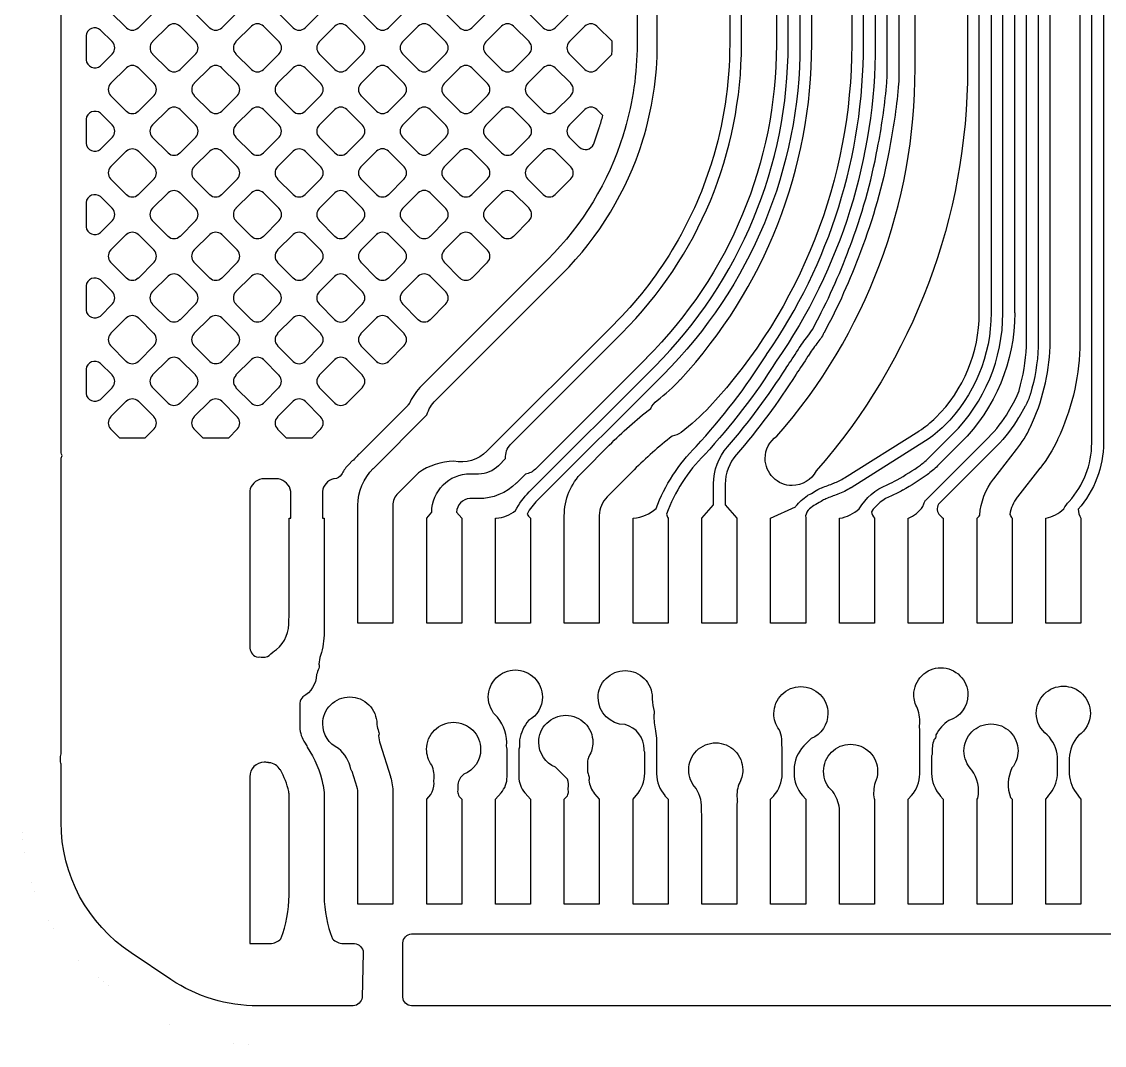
# Model space of a CAD drawing. Extents: x 3807 to 4077, y -466 to -276.
# Drawn here: x 3946.03 to 3951.54, y -411.33 to -406.12 of the extents above; entities that cross this region are included whole.
import ezdxf

# ---------------------------------------------------------------- set-up
doc = ezdxf.new("R2010")
doc.units = 0
doc.layers.add('gbr-dxf', color=7, linetype='Continuous')
doc.layers.add('gbr-outline-dxf', color=2, linetype='Continuous')

msp = doc.modelspace()

# ---------------------------------------------------------------- linework, layer by layer
at = {"layer": 'gbr-dxf', "linetype": 'Continuous'}
for points in [[(3950.8423, -396.0307), (3950.8423, -406.3576), (3950.8423, -406.3576, -0.181793), (3950.0723, -408.4054, -0.280074), (3949.9502, -408.4796, -0.414225), (3949.8127, -408.3421, -0.247669), (3949.8726, -408.2286, 0.18166), (3950.5756, -406.3576), (3950.5756, -396.0352, -0.008948)], [(3950.9621, -396.0322), (3950.9621, -407.5994, -0.015872), (3950.9622, -407.6012, -0.199334), (3950.7235, -408.1761), (3950.7234, -408.1761, -0.055145), (3950.6287, -408.2519, -0.010956), (3950.6278, -408.2524), (3950.2494, -408.4906), (3950.2488, -408.4909, -0.050917), (3950.1819, -408.5241, -0.01085), (3950.181, -408.5245, 0.004774), (3950.122, -408.547), (3950.1217, -408.5471, 0.052101), (3950.0979, -408.5603, -0.012539), (3950.0968, -408.561, -0.039958), (3950.0601, -408.5812, 0.034736), (3950.0316, -408.6054, -0.109782), (3950.0305, -408.6072, 0.230976), (3950.019, -408.6445, -0.143255), (3950.0187, -408.6473), (3950.0187, -409.1793), (3949.8406, -409.1793), (3949.8406, -408.647), (3949.8404, -408.6464), (3949.9664, -408.5876), (3949.9687, -408.585), (3949.969, -408.5845, -0.059651), (3950.0267, -408.5314, -0.061711), (3950.033, -408.5277, 0.043907), (3950.0642, -408.5107), (3950.0643, -408.5106, -0.052713), (3950.0995, -408.4914, -0.014022), (3950.1009, -408.4909, -0.004772), (3950.161, -408.4679, -0.0099), (3950.1618, -408.4677, 0.049638), (3950.2164, -408.4406), (3950.2169, -408.4402), (3950.5952, -408.2022, -0.010477), (3950.5959, -408.2016, 0.055618), (3950.6812, -408.1336), (3950.6812, -408.1336, 0.198707), (3950.9022, -407.6029, -0.015651), (3950.9022, -407.6012), (3950.9022, -396.031)], [(3951.082, -396.0329), (3951.082, -407.5993, -0.01892), (3951.0821, -407.6014, -0.199175), (3950.8083, -408.2612), (3950.8083, -408.2612), (3950.69, -408.3793, -0.041955), (3950.6369, -408.4244, -0.009866), (3950.6362, -408.4249, -0.024085), (3950.513, -408.5035, -0.011282), (3950.512, -408.504, -0.031648), (3950.4552, -408.5312), (3950.4547, -408.5314, 0.141286), (3950.3528, -408.6131, 0.092915), (3950.3684, -408.6464), (3950.3687, -408.6464), (3950.3687, -409.1793), (3950.1906, -409.1793), (3950.1906, -408.6468), (3950.1905, -408.6466), (3950.1906, -408.6466), (3950.1906, -408.6464), (3950.1917, -408.6464, 0.143527), (3950.2914, -408.5976, -0.161912), (3950.4326, -408.4756, -0.011857), (3950.4337, -408.4752, 0.03154), (3950.4835, -408.4513), (3950.4838, -408.4511, 0.024073), (3950.6022, -408.3756), (3950.6024, -408.3754, 0.041611), (3950.6475, -408.337), (3950.6476, -408.3369), (3950.766, -408.2188), (3950.766, -408.2187, 0.19853), (3951.0221, -407.6036, -0.018524), (3951.0221, -407.6015), (3951.0221, -396.0313, -0.015927)], [(3951.2019, -396.0325), (3951.2019, -407.7711, -0.021672), (3951.2019, -407.7736, -0.061611), (3951.1619, -408.0138, -0.015265), (3951.1613, -408.0154, -0.055704), (3951.1365, -408.0742, -0.014582), (3951.1357, -408.0756), (3951.1027, -408.133, -0.01249), (3951.1021, -408.1341, -0.064006), (3950.9907, -408.278), (3950.9907, -408.278), (3950.6993, -408.5689, 0.346821), (3950.6965, -408.6247, 0.056281), (3950.7183, -408.6464), (3950.7187, -408.6464), (3950.7187, -409.1793), (3950.5406, -409.1793), (3950.5406, -408.6464), (3950.5413, -408.6464, 0.140537), (3950.6153, -408.5869, -0.012626), (3950.6214, -408.5672, -0.122696), (3950.6287, -408.5547, -0.009953), (3950.6293, -408.5541), (3950.9483, -408.2356), (3950.9483, -408.2356, 0.064349), (3951.0508, -408.1029, -0.010028), (3951.0513, -408.1022), (3951.0831, -408.0469, -0.011562), (3951.0836, -408.0459, 0.058511), (3951.1043, -407.997, -0.017176), (3951.1049, -407.9952, 0.06084), (3951.142, -407.7723), (3951.142, -396.0325, -0.079726)], [(3951.4143, -396.0327), (3951.4143, -407.7756, -0.019098), (3951.4141, -407.7813, -0.100115), (3951.3007, -408.2452, -0.006746), (3951.3, -408.2466, -0.055547), (3951.2112, -408.3908), (3951.2104, -408.3917), (3951.0963, -408.5379, -0.006639), (3951.0954, -408.5391, 0.130634), (3951.0578, -408.6269, 0.027129), (3951.0685, -408.6464), (3951.0687, -408.6464), (3951.0687, -409.1792), (3950.8907, -409.1792), (3950.8907, -408.6464), (3950.891, -408.6464, 0.02382), (3950.9043, -408.6307, -0.148803), (3950.9743, -408.4465, -0.006553), (3950.9752, -408.4454), (3951.091, -408.297), (3951.0917, -408.2962, 0.054674), (3951.1617, -408.1826), (3951.1622, -408.1816, 0.10098), (3951.2619, -407.7729), (3951.2619, -396.0362, -0.011836)], [(3951.5341, -396.0347), (3951.5341, -408.2589, -0.018996), (3951.5342, -408.261, -0.18433), (3951.4046, -408.6003, 0.107906), (3951.4184, -408.6464), (3951.4187, -408.6464), (3951.4187, -409.1793), (3951.2407, -409.1793), (3951.2407, -408.6472), (3951.2405, -408.6467), (3951.2407, -408.6466), (3951.2407, -408.6464), (3951.2417, -408.6464, 0.124127), (3951.332, -408.5982, -0.049444), (3951.3591, -408.5611), (3951.3596, -408.5607, 0.183356), (3951.4742, -408.2631, -0.018234), (3951.4742, -408.2611), (3951.4742, -396.033, -0.015946)], [(3949.6322, -396.1041), (3949.6322, -406.2298), (3949.6322, -406.2328, -0.076013), (3949.54, -406.837, -0.004469), (3949.5392, -406.8394, -0.120897), (3949.0403, -407.6623), (3949.0397, -407.6629), (3948.3972, -408.3054, -0.25403), (3948.2286, -408.3554, 0.141101), (3948.0488, -408.4142), (3947.945, -408.518), (3947.9447, -408.5183, 0.197772), (3947.9187, -408.5812), (3947.9187, -408.6464), (3947.9188, -408.6464), (3947.9188, -409.1793), (3947.7408, -409.1793), (3947.7408, -408.6464), (3947.7409, -408.6464), (3947.7409, -408.5812), (3947.7409, -408.581, -0.198199), (3947.8189, -408.3927), (3947.8193, -408.3923), (3948.0911, -408.1204, -0.121378), (3948.1367, -408.045), (3948.7793, -407.4024), (3948.7799, -407.4018, 0.121217), (3949.1885, -406.727, -0.004246), (3949.1892, -406.7248, 0.075223), (3949.2639, -406.2358), (3949.2639, -406.2329), (3949.2639, -396.1011)], [(3949.87, -396.1029), (3949.87, -406.2344, -0.009373), (3949.8699, -406.2374, -0.198521), (3949.209, -407.8303), (3949.2086, -407.8307), (3948.6435, -408.3958, -0.164394), (3948.5925, -408.4211), (3948.5468, -408.4668), (3948.5464, -408.4671, -0.198676), (3948.3548, -408.5464), (3948.3129, -408.5464, -0.009785), (3948.3107, -408.5463, 0.402254), (3948.2431, -408.6155), (3948.2688, -408.6464), (3948.2686, -408.6468), (3948.2686, -409.1792), (3948.0906, -409.1792), (3948.0906, -408.6467), (3948.0905, -408.6464), (3948.1161, -408.6155, -0.413341), (3948.313, -408.4193, -0.012971), (3948.316, -408.4194), (3948.3548, -408.4194), (3948.3548, -408.4194, 0.198491), (3948.4567, -408.3773), (3948.457, -408.377), (3948.4922, -408.3418, -0.224894), (3948.5178, -408.2701), (3949.0829, -407.705), (3949.0833, -407.7046, 0.198862), (3949.6921, -406.2344, -0.009235), (3949.6922, -406.2315), (3949.6922, -396.1008)], [(3949.9898, -396.1006), (3949.9898, -406.2344, -0.198913), (3949.2935, -407.9155), (3948.6544, -408.5545, 0.068255), (3948.6012, -408.6246, 0.073207), (3948.6181, -408.6464), (3948.6186, -408.6464), (3948.6186, -409.1793), (3948.4406, -409.1793), (3948.4406, -408.6472), (3948.4404, -408.6467), (3948.4406, -408.6467), (3948.4406, -408.6464), (3948.4444, -408.6464, 0.147898), (3948.5425, -408.6072, -0.077176), (3948.612, -408.5122), (3949.2511, -407.8731), (3949.2511, -407.8731), (3949.2511, -407.8731, 0.19891), (3949.9299, -406.2344), (3949.9299, -396.1018)], [(3950.253, -396.1003), (3950.253, -406.2344), (3950.253, -406.2367, -0.188756), (3949.5306, -408.0777), (3949.5304, -408.078, -0.044808), (3949.3846, -408.2093, -0.124209), (3949.3387, -408.2284, 0.029955), (3949.1454, -408.3999), (3949.1454, -408.3999), (3949.1454, -408.3999), (3949.1454, -408.3999), (3949.0087, -408.5365), (3949.0084, -408.5369, 0.194974), (3948.9685, -408.6321), (3948.9685, -408.6337), (3948.9685, -408.6464), (3948.9686, -408.6464), (3948.9686, -409.1793), (3948.7906, -409.1793), (3948.7906, -408.6464), (3948.7907, -408.6464), (3948.7907, -408.6358), (3948.7907, -408.6337, -0.198374), (3948.8826, -408.4113), (3948.883, -408.4108), (3949.0196, -408.2742, -0.030173), (3949.2305, -408.0874, -0.129866), (3949.2627, -408.0467, 0.044614), (3949.381, -407.9402), (3949.3814, -407.9398, 0.188998), (3950.0498, -406.2344), (3950.0498, -406.2322), (3950.0498, -396.1026)], [(3950.3728, -396.1018), (3950.3728, -406.2332), (3950.3729, -406.2344, -0.152599), (3949.8692, -407.8472, -0.045688), (3949.5052, -408.3214, -0.015441), (3949.5041, -408.3226), (3949.5041, -408.3226), (3949.5039, -408.3228, 0.108699), (3949.3108, -408.625, 0.063244), (3949.3184, -408.6464), (3949.3186, -408.6464), (3949.3186, -409.1793), (3949.1405, -409.1793), (3949.1405, -408.647), (3949.1404, -408.6467), (3949.1405, -408.6466), (3949.1405, -408.6464), (3949.1428, -408.6464, 0.155942), (3949.2577, -408.5959, -0.106034), (3949.4612, -408.2807, 0.045747), (3949.8189, -407.8146, -0.01726), (3949.82, -407.813, 0.152472), (3950.3129, -406.2357), (3950.3129, -406.2344), (3950.3129, -396.1001, -0.015927)], [(3950.4927, -396.1015), (3950.4927, -406.3889), (3950.4928, -406.3901, -0.02385), (3950.4898, -406.4529, -0.01214), (3950.4897, -406.4541, -0.024489), (3950.4432, -406.7743, -0.0098), (3950.443, -406.7751, -0.045369), (3950.298, -407.2898, -0.012638), (3950.2976, -407.291, -0.034138), (3950.1123, -407.7022, -0.010851), (3950.1118, -407.703, -0.042989), (3950.0763, -407.7567), (3950.0761, -407.7569, 0.025658), (3950.0306, -407.8212), (3950.0302, -407.8218, -0.009269), (3949.97, -407.9129, -0.037569), (3949.6661, -408.3223), (3949.6658, -408.3226, 0.180112), (3949.6096, -408.4732, -0.01571), (3949.6096, -408.4749), (3949.6096, -408.5781), (3949.6688, -408.6464), (3949.6687, -408.6466), (3949.6687, -409.1792), (3949.4906, -409.1792), (3949.4906, -408.6469), (3949.4905, -408.6464), (3949.5496, -408.5781), (3949.5496, -408.4732, -0.016824), (3949.5497, -408.4714, -0.178862), (3949.6208, -408.2831), (3949.621, -408.2828, 0.037453), (3949.9187, -407.8818, -0.020731), (3949.9199, -407.8799, 0.00943), (3949.98, -407.7891), (3949.9803, -407.7886, -0.025582), (3950.0293, -407.7195), (3950.0297, -407.719, 0.043133), (3950.0595, -407.6738), (3950.0598, -407.6732, 0.033952), (3950.2408, -407.2718, -0.017588), (3950.2415, -407.27, 0.045603), (3950.3843, -406.7631, -0.013321), (3950.3845, -406.7618, 0.024493), (3950.4301, -406.4472, -0.011473), (3950.4303, -406.4461, 0.022889), (3950.4328, -406.3913), (3950.4328, -406.3901), (3950.4328, -396.0998, -0.015927)], [(3949.1608, -398.7639), (3949.1608, -406.2603), (3949.1607, -406.2619, -0.071041), (3949.0905, -406.6947, -0.007459), (3949.0901, -406.6961, -0.12123), (3948.7071, -407.3288), (3948.064, -407.9721), (3948.064, -407.9722), (3948.0639, -407.9723, 0.087378), (3948.0068, -408.0537, -0.083101), (3947.9949, -408.071, -0.006675), (3947.9941, -408.0718), (3947.7464, -408.3195), (3947.7461, -408.3198, 0.019527), (3947.7266, -408.3409, -0.025941), (3947.7222, -408.3457, -0.050374), (3947.7123, -408.3537), (3947.6941, -408.3719, 0.076041), (3947.6599, -408.4186), (3947.6571, -408.4237, -0.224071), (3947.6204, -408.4458), (3947.6169, -408.4458, 0.308041), (3947.5599, -408.51), (3947.5599, -408.6464), (3947.5688, -408.6464), (3947.5688, -409.1793), (3947.5687, -409.1793), (3947.5687, -409.2263, -0.077953), (3947.5503, -409.3438, -0.012449), (3947.55, -409.3447, 0.063145), (3947.5418, -409.388, -0.210055), (3947.5415, -409.4101, 0.050276), (3947.5307, -409.442, -0.25712), (3947.4608, -409.5547, 0.180196), (3947.4452, -409.5863), (3947.4452, -409.7198, 0.124432), (3947.4778, -409.7988, -0.116918), (3947.4828, -409.8105, -0.094553), (3947.563, -410.0027, -0.008837), (3947.5636, -410.0055, -0.046072), (3947.5687, -410.0545, -0.008772), (3947.5687, -410.0573), (3947.5687, -410.0764), (3947.5688, -410.0764), (3947.5688, -410.5684, 0.090313), (3947.6112, -410.7859, 0.20921), (3947.6663, -410.81), (3947.6667, -410.81), (3947.723, -410.81, -0.364261), (3947.7681, -410.8563), (3947.7621, -411.0843, -0.349493), (3947.7173, -411.128), (3947.2326, -411.128, -0.147934), (3946.7894, -410.9936), (3946.5867, -410.8583, -0.2508), (3946.2303, -410.193), (3946.2303, -409.8983, -0.048845), (3946.2277, -409.8717, -0.048851), (3946.2303, -409.8451), (3946.2303, -408.3455, -0.098732), (3946.2361, -408.3267, -0.114272), (3946.2304, -408.2986), (3946.2304, -398.7634)], [(3955.1613, -411.128), (3948.0135, -411.128, -0.35684), (3947.9685, -411.083), (3947.9685, -410.8062, -0.35684), (3948.0135, -410.7612), (3953.2647, -410.7612, -0.014325)]]:
    msp.add_lwpolyline(points, format="xyb", dxfattribs=at)
for points in [[(3946.4826, -406.0704, -0.050261), (3946.4839, -406.0722), (3946.561, -406.1493, -0.053499), (3946.5629, -406.1507, 0.391162), (3946.6235, -406.1507, -0.0561), (3946.6256, -406.1492), (3946.7021, -406.0727, -0.05637), (3946.7035, -406.0707, 0.39114), (3946.7035, -406.0101, -0.056153), (3946.7021, -406.0081), (3946.5929, -405.8989), (3946.4841, -406.0078, -0.05598), (3946.4826, -406.0098, 0.391218)], [(3946.9067, -406.0707, -0.056153), (3946.9082, -406.0727), (3946.9847, -406.1492, -0.061723), (3946.987, -406.1508, 0.391162), (3947.0476, -406.1508, -0.0561), (3947.0496, -406.1493), (3947.1264, -406.0725, -0.05637), (3947.1279, -406.0705, 0.39114), (3947.1279, -406.0099, -0.049252), (3947.1266, -406.0081), (3947.0174, -405.8989), (3946.9082, -406.0081, -0.055598), (3946.9067, -406.0101, 0.391218)], [(3947.3311, -406.0705, -0.059297), (3947.3327, -406.0727), (3947.4093, -406.1493, -0.053499), (3947.4112, -406.1508, 0.391162), (3947.4718, -406.1508, -0.0561), (3947.4739, -406.1493), (3947.5506, -406.0726, -0.05637), (3947.5521, -406.0705, 0.39114), (3947.5521, -406.0099, -0.058329), (3947.5505, -406.0078), (3947.4416, -405.8989), (3947.3326, -406.0079, -0.055598), (3947.3311, -406.0099, 0.391218)], [(3947.7552, -406.0099, 0.39083), (3947.7553, -406.0705, -0.056366), (3947.7568, -406.0725), (3947.8333, -406.1491, -0.059253), (3947.8355, -406.1507, 0.390821), (3947.8961, -406.1507, -0.056086), (3947.8981, -406.1492), (3947.9748, -406.0725, -0.056296), (3947.9763, -406.0705, 0.390932), (3947.9762, -406.0099, -0.062118), (3947.9746, -406.0077), (3947.8658, -405.8989), (3947.7567, -406.0079, -0.055369)], [(3948.1794, -406.0706, -0.046133), (3948.1807, -406.0722), (3948.2578, -406.1493, -0.052863), (3948.2596, -406.1507, 0.391162), (3948.3203, -406.1507, -0.0561), (3948.3223, -406.1492), (3948.399, -406.0725, -0.05637), (3948.4005, -406.0705, 0.39114), (3948.4005, -406.0099, -0.045814), (3948.3992, -406.0083), (3948.2899, -405.8989), (3948.1809, -406.008, -0.055598), (3948.1794, -406.01, 0.391218)], [(3948.6036, -406.0705, -0.059297), (3948.6052, -406.0727), (3948.6815, -406.149, -0.064684), (3948.6839, -406.1507, 0.391162), (3948.7445, -406.1507, -0.0561), (3948.7465, -406.1492), (3948.8231, -406.0726, -0.05637), (3948.8246, -406.0706, 0.39114), (3948.8246, -406.01, -0.058329), (3948.823, -406.0078), (3948.7141, -405.8989), (3948.6051, -406.0079, -0.055598), (3948.6036, -406.0099, 0.391218)], [(3946.3574, -406.3137, 0.593364), (3946.4309, -406.3439), (3946.4902, -406.2846, -0.05637), (3946.4917, -406.2826, 0.39114), (3946.4917, -406.222, -0.055384), (3946.4902, -406.22), (3946.4317, -406.1615, 0.598777), (3946.3574, -406.1905)], [(3946.6948, -406.222, 0.39083), (3946.6948, -406.2826, -0.053228), (3946.6963, -406.2845), (3946.773, -406.3613, -0.056366), (3946.775, -406.3628, 0.390821), (3946.8356, -406.3628, -0.056086), (3946.8376, -406.3613), (3946.9142, -406.2848, -0.056296), (3946.9157, -406.2828, 0.390932), (3946.9156, -406.2222, -0.0561), (3946.9141, -406.2202), (3946.8374, -406.1434, -0.052817), (3946.8355, -406.142, 0.390908), (3946.7749, -406.1419, -0.055464), (3946.7729, -406.1434), (3946.6963, -406.22, -0.055369)], [(3947.1189, -406.2828, -0.058973), (3947.1204, -406.2849), (3947.1968, -406.3613, -0.061723), (3947.1991, -406.3629, 0.391162), (3947.2597, -406.3629, -0.0561), (3947.2617, -406.3614), (3947.3385, -406.2846, -0.05637), (3947.34, -406.2826, 0.39114), (3947.34, -406.222, -0.049252), (3947.3387, -406.2202), (3947.2619, -406.1434, -0.058492), (3947.2598, -406.1419, 0.391196), (3947.1992, -406.1419, -0.05566), (3947.1971, -406.1433), (3947.1203, -406.2201, -0.055598), (3947.1189, -406.2221, 0.391218)], [(3947.5432, -406.2826, -0.062081), (3947.5448, -406.2848), (3947.6214, -406.3614, -0.053499), (3947.6233, -406.3628, 0.391162), (3947.6839, -406.3628, -0.0561), (3947.686, -406.3613), (3947.7627, -406.2847, -0.05637), (3947.7642, -406.2826, 0.39114), (3947.7642, -406.222, -0.058329), (3947.7626, -406.2199), (3947.686, -406.1433, -0.05561), (3947.684, -406.1418, 0.391196), (3947.6234, -406.1418, -0.05566), (3947.6214, -406.1433), (3947.5447, -406.22, -0.055598), (3947.5432, -406.222, 0.391218)], [(3947.9674, -406.222, 0.39083), (3947.9674, -406.2826, -0.059297), (3947.969, -406.2847), (3948.0457, -406.3615, -0.050129), (3948.0475, -406.3628, 0.390821), (3948.1081, -406.3629, -0.056086), (3948.1101, -406.3614), (3948.1869, -406.2846, -0.056296), (3948.1884, -406.2826, 0.390932), (3948.1883, -406.222, -0.062118), (3948.1867, -406.2198), (3948.1103, -406.1434, -0.05901), (3948.1082, -406.1418, 0.390908), (3948.0476, -406.1418, -0.055464), (3948.0456, -406.1433), (3947.9688, -406.22, -0.055369)], [(3948.3915, -406.222, 0.390956), (3948.3915, -406.2826, -0.049442), (3948.3928, -406.2844), (3948.4699, -406.3614, -0.052506), (3948.4717, -406.3628, 0.390821), (3948.5323, -406.3628, -0.055916), (3948.5343, -406.3614), (3948.6111, -406.2846, -0.05608), (3948.6126, -406.2826, 0.390932), (3948.6126, -406.222, -0.046133), (3948.6113, -406.2204), (3948.5343, -406.1433, -0.05561), (3948.5323, -406.1418, 0.390799), (3948.4717, -406.1418, -0.055284), (3948.4697, -406.1433), (3948.393, -406.2201, -0.055355)], [(3948.8157, -406.2826, -0.061591), (3948.8173, -406.2848), (3948.8939, -406.3614, -0.056017), (3948.8959, -406.3629, 0.390745), (3948.9565, -406.3629, -0.056113), (3948.9585, -406.3614), (3949.033, -406.2869, 0.004849), (3949.0338, -406.2598), (3949.0338, -406.2186), (3948.9585, -406.1433, -0.055442), (3948.9565, -406.1418, 0.390931), (3948.8959, -406.1418, -0.055764), (3948.8939, -406.1433), (3948.8172, -406.22, -0.05577), (3948.8157, -406.222, 0.39097)], [(3946.4826, -406.4948, -0.052655), (3946.484, -406.4967), (3946.5608, -406.5735, -0.05577), (3946.5628, -406.575, 0.391162), (3946.6234, -406.575, -0.0561), (3946.6254, -406.5735), (3946.7023, -406.4967, -0.05637), (3946.7038, -406.4947, 0.39114), (3946.7038, -406.4341, -0.055384), (3946.7023, -406.4321), (3946.6258, -406.3556, -0.063825), (3946.6235, -406.3539, 0.391196), (3946.5629, -406.3539, -0.05566), (3946.5609, -406.3554), (3946.4841, -406.4322, -0.055598), (3946.4826, -406.4342, 0.391218)], [(3946.9068, -406.4342, 0.39083), (3946.9069, -406.4947, -0.046959), (3946.9081, -406.4964), (3946.9853, -406.5736, -0.050129), (3946.9871, -406.5749, 0.390821), (3947.0477, -406.5749, -0.056086), (3947.0497, -406.5735), (3947.1263, -406.4968, -0.056296), (3947.1278, -406.4948, 0.390932), (3947.1278, -406.4342, -0.050083), (3947.1264, -406.4324), (3947.0492, -406.3552, -0.046275), (3947.0476, -406.354, 0.390908), (3946.987, -406.354, -0.055464), (3946.985, -406.3554), (3946.9083, -406.4322, -0.055369)], [(3947.3309, -406.4948, -0.058726), (3947.3325, -406.4969), (3947.4089, -406.5734, -0.061719), (3947.4112, -406.575, 0.390746), (3947.4717, -406.575, -0.056056), (3947.4738, -406.5735), (3947.5507, -406.4966, -0.055861), (3947.5522, -406.4946, 0.390809), (3947.5521, -406.4341, -0.049252), (3947.5508, -406.4323), (3947.474, -406.3555, -0.058492), (3947.4718, -406.3539, 0.391196), (3947.4112, -406.3539, -0.05566), (3947.4092, -406.3554), (3947.3324, -406.4322, -0.055598), (3947.3309, -406.4342, 0.390821)], [(3947.7553, -406.4947, -0.062081), (3947.7569, -406.4969), (3947.8335, -406.5735, -0.053499), (3947.8354, -406.5749, 0.391162), (3947.896, -406.5749, -0.0561), (3947.8981, -406.5734), (3947.9747, -406.4967, -0.05637), (3947.9762, -406.4947, 0.39114), (3947.9762, -406.4341, -0.058329), (3947.9747, -406.432), (3947.8981, -406.3554, -0.05561), (3947.8961, -406.3539, 0.391196), (3947.8355, -406.3539, -0.05566), (3947.8335, -406.3554), (3947.7568, -406.4321, -0.055598), (3947.7553, -406.4341, 0.391218)], [(3948.1794, -406.4947, -0.053055), (3948.1808, -406.4966), (3948.2576, -406.5734, -0.056296), (3948.2597, -406.5749, 0.39062), (3948.3202, -406.5749, -0.055916), (3948.3222, -406.5734), (3948.399, -406.4967, -0.05608), (3948.4005, -406.4946, 0.390932), (3948.4005, -406.4341, -0.056573), (3948.399, -406.432), (3948.3226, -406.3556, -0.064684), (3948.3202, -406.3539, 0.391196), (3948.2596, -406.3539, -0.05566), (3948.2576, -406.3554), (3948.1809, -406.4321, -0.055598), (3948.1794, -406.4341, 0.390821)], [(3948.6036, -406.4947, -0.049442), (3948.6049, -406.4965), (3948.682, -406.5735, -0.052148), (3948.6838, -406.5749, 0.391007), (3948.7444, -406.5749, -0.055897), (3948.7464, -406.5734), (3948.8232, -406.4967, -0.056141), (3948.8247, -406.4946, 0.390351), (3948.8247, -406.4341, -0.045796), (3948.8235, -406.4325), (3948.7464, -406.3554, -0.055542), (3948.7444, -406.3539, 0.390932), (3948.6838, -406.3539, -0.056153), (3948.6818, -406.3554), (3948.6051, -406.4321, -0.05577), (3948.6036, -406.4341, 0.391218)], [(3946.6947, -406.7069, -0.055764), (3946.6962, -406.7089), (3946.7728, -406.7855, -0.058719), (3946.7749, -406.7871, 0.391162), (3946.8355, -406.7871, -0.0561), (3946.8375, -406.7856), (3946.9143, -406.7089, -0.05637), (3946.9158, -406.7068, 0.39114), (3946.9158, -406.6462, -0.063962), (3946.9141, -406.6439), (3946.8378, -406.5676, -0.061121), (3946.8356, -406.566, 0.391196), (3946.775, -406.566, -0.05566), (3946.773, -406.5675), (3946.6962, -406.6443, -0.055598), (3946.6947, -406.6463, 0.391218)], [(3947.1189, -406.6463, 0.39083), (3947.119, -406.7068, -0.046959), (3947.1202, -406.7085), (3947.1974, -406.7856, -0.050129), (3947.1992, -406.787, 0.391162), (3947.2598, -406.787, -0.0561), (3947.2618, -406.7855), (3947.3384, -406.7089, -0.05637), (3947.3399, -406.7069, 0.390799), (3947.3399, -406.6463, -0.049478), (3947.3386, -406.6446), (3947.2613, -406.5673, -0.046504), (3947.2597, -406.5661, 0.390721), (3947.1991, -406.5661, -0.055738), (3947.1971, -406.5675), (3947.1204, -406.6443, -0.055369)], [(3947.5431, -406.6463, 0.390956), (3947.5431, -406.7069, -0.06459), (3947.5448, -406.7092), (3947.6212, -406.7857, -0.05637), (3947.6232, -406.7872, 0.39097), (3947.6838, -406.7872, -0.055957), (3947.6858, -406.7857), (3947.7627, -406.7088, -0.055861), (3947.7642, -406.7068, 0.390809), (3947.7642, -406.6462, -0.055384), (3947.7627, -406.6442), (3947.6859, -406.5674, -0.052557), (3947.684, -406.566, 0.390799), (3947.6234, -406.5659, -0.055284), (3947.6214, -406.5674), (3947.5445, -406.6443, -0.055355)], [(3947.9673, -406.7068, -0.053055), (3947.9687, -406.7087), (3948.0455, -406.7855, -0.05608), (3948.0476, -406.787, 0.390956), (3948.1081, -406.787, -0.056153), (3948.1102, -406.7855), (3948.1869, -406.7088, -0.055973), (3948.1884, -406.7068, 0.390908), (3948.1884, -406.6462, -0.055358), (3948.1869, -406.6442), (3948.11, -406.5673, -0.052158), (3948.1082, -406.5659, 0.390809), (3948.0476, -406.566, -0.05566), (3948.0456, -406.5674), (3947.9688, -406.6442, -0.055598), (3947.9673, -406.6462, 0.390821)], [(3948.3915, -406.7068, -0.053244), (3948.3929, -406.7087), (3948.4698, -406.7855, -0.05598), (3948.4718, -406.787, 0.391083), (3948.5324, -406.787, -0.056022), (3948.5344, -406.7855), (3948.6111, -406.7088, -0.056185), (3948.6126, -406.7067, 0.390665), (3948.6126, -406.6462, -0.056573), (3948.6111, -406.6441), (3948.5347, -406.5677, -0.064684), (3948.5323, -406.566, 0.391196), (3948.4717, -406.566, -0.055883), (3948.4697, -406.5675), (3948.393, -406.6442, -0.05598), (3948.3915, -406.6462, 0.391218)], [(3948.8157, -406.6462, 0.390582), (3948.8157, -406.7068, -0.052785), (3948.8171, -406.7087), (3948.8647, -406.7562, -0.046291), (3948.8677, -406.7585, 0.516537), (3948.9387, -406.7434, -0.046109), (3948.9405, -406.7401, 0.015051), (3948.9684, -406.6595, -0.00735), (3948.9689, -406.6581, 0.011424), (3948.9868, -406.5959), (3948.9584, -406.5674, -0.052863), (3948.9565, -406.566, 0.39095), (3948.8959, -406.566, -0.055618), (3948.8939, -406.5675), (3948.8172, -406.6442, -0.055766)], [(3946.3574, -406.7381, 0.5917), (3946.4309, -406.7681), (3946.49, -406.7089, -0.05637), (3946.4915, -406.7069, 0.39114), (3946.4915, -406.6463, -0.056153), (3946.49, -406.6443), (3946.4306, -406.5849, 0.592465), (3946.3574, -406.6155)], [(3946.4826, -406.919, -0.058645), (3946.4842, -406.9211), (3946.5606, -406.9976, -0.061617), (3946.5628, -406.9992, 0.391162), (3946.6234, -406.9992, -0.0561), (3946.6255, -406.9977), (3946.7021, -406.9211, -0.05637), (3946.7035, -406.919, 0.39114), (3946.7035, -406.8584, -0.061808), (3946.7019, -406.8562), (3946.6255, -406.7798, -0.058983), (3946.6234, -406.7782, 0.391196), (3946.5628, -406.7782, -0.05566), (3946.5608, -406.7797), (3946.4841, -406.8564, -0.055598), (3946.4826, -406.8584, 0.391218)], [(3946.9068, -406.919, -0.058645), (3946.9084, -406.9211), (3946.9852, -406.9979, -0.049607), (3946.9869, -406.9992, 0.391162), (3947.0475, -406.9992, -0.0561), (3947.0496, -406.9977), (3947.1264, -406.9209, -0.05637), (3947.1279, -406.9189, 0.39114), (3947.1279, -406.8583, -0.061272), (3947.1263, -406.8561), (3947.0498, -406.7796, -0.058492), (3947.0477, -406.7781, 0.391196), (3946.9871, -406.7781, -0.05566), (3946.9851, -406.7796), (3946.9083, -406.8564, -0.055598), (3946.9068, -406.8584, 0.391218)], [(3947.3311, -406.9189, -0.050261), (3947.3324, -406.9207), (3947.4094, -406.9976, -0.053499), (3947.4113, -406.9991, 0.391162), (3947.4719, -406.9991, -0.0561), (3947.4739, -406.9976), (3947.5505, -406.921, -0.05637), (3947.552, -406.919, 0.39114), (3947.552, -406.8584, -0.046133), (3947.5507, -406.8567), (3947.4737, -406.7797, -0.05577), (3947.4717, -406.7782, 0.391196), (3947.4111, -406.7782, -0.05566), (3947.4091, -406.7797), (3947.3326, -406.8563, -0.055598), (3947.3311, -406.8583, 0.391218)], [(3947.7552, -406.8584, 0.390956), (3947.7552, -406.919, -0.06459), (3947.7569, -406.9213), (3947.8333, -406.9977, -0.05637), (3947.8353, -406.9992, 0.391162), (3947.8959, -406.9992, -0.056153), (3947.8979, -406.9978), (3947.9748, -406.9209, -0.055973), (3947.9762, -406.9189, 0.390908), (3947.9763, -406.8583, -0.055358), (3947.9748, -406.8563), (3947.8979, -406.7794, -0.052267), (3947.896, -406.778, 0.390489), (3947.8355, -406.778, -0.055528), (3947.8335, -406.7795), (3947.7566, -406.8564, -0.055355)], [(3948.1794, -406.9189, -0.056128), (3948.1809, -406.9209), (3948.2576, -406.9976, -0.059006), (3948.2597, -406.9991, 0.390805), (3948.3203, -406.9991, -0.055942), (3948.3223, -406.9976), (3948.3991, -406.9209, -0.05604), (3948.4006, -406.9188, 0.390725), (3948.4005, -406.8583, -0.052964), (3948.3991, -406.8564), (3948.3224, -406.7797, -0.06127), (3948.3202, -406.7781, 0.391196), (3948.2596, -406.7781, -0.055883), (3948.2576, -406.7796), (3948.1809, -406.8563, -0.05598), (3948.1794, -406.8583, 0.390821)], [(3948.6036, -406.8583, 0.39054), (3948.6036, -406.9189, -0.056544), (3948.6051, -406.9209), (3948.6818, -406.9975, -0.058793), (3948.6839, -406.9991, 0.390478), (3948.7444, -406.9991, -0.055528), (3948.7464, -406.9976), (3948.8231, -406.9209, -0.055615), (3948.8246, -406.9189, 0.390912), (3948.8246, -406.8583, -0.064953), (3948.8229, -406.856), (3948.7467, -406.7798, -0.062136), (3948.7444, -406.7781, 0.390984), (3948.6838, -406.7781, -0.055399), (3948.6819, -406.7796), (3948.6051, -406.8564, -0.055369)], [(3946.3574, -407.1626, 0.59012), (3946.4308, -407.1923), (3946.49, -407.1331, -0.05637), (3946.4915, -407.1311, 0.39114), (3946.4915, -407.0705, -0.056153), (3946.49, -407.0685), (3946.4306, -407.0091, 0.590749), (3946.3574, -407.0395)], [(3946.6947, -407.1311, -0.061385), (3946.6963, -407.1333), (3946.773, -407.2099, -0.052863), (3946.7748, -407.2113, 0.391162), (3946.8354, -407.2113, -0.0561), (3946.8375, -407.2098), (3946.9142, -407.1331, -0.05637), (3946.9157, -407.1311, 0.39114), (3946.9157, -407.0705, -0.058973), (3946.9141, -407.0684), (3946.8375, -406.9918, -0.055973), (3946.8355, -406.9903, 0.391196), (3946.7749, -406.9903, -0.05566), (3946.7729, -406.9918), (3946.6962, -407.0685, -0.055598), (3946.6947, -407.0705, 0.391218)], [(3947.1188, -407.1311, -0.049467), (3947.1202, -407.1329), (3947.1972, -407.2099, -0.052863), (3947.199, -407.2113, 0.391162), (3947.2596, -407.2113, -0.0561), (3947.2617, -407.2098), (3947.3385, -407.133, -0.05637), (3947.34, -407.131, 0.39114), (3947.34, -407.0704, -0.058329), (3947.3385, -407.0682), (3947.2618, -406.9916, -0.05561), (3947.2598, -406.9901, 0.391196), (3947.1992, -406.9901, -0.05566), (3947.1972, -406.9916), (3947.1203, -407.0685, -0.055598), (3947.1188, -407.0705, 0.391218)], [(3947.5432, -407.1309, -0.056366), (3947.5447, -407.133), (3947.6217, -407.2099, -0.046737), (3947.6233, -407.2112, 0.391162), (3947.6839, -407.2112, -0.055883), (3947.686, -407.2097), (3947.7625, -407.1331, -0.05598), (3947.764, -407.1311, 0.39114), (3947.764, -407.0705, -0.052655), (3947.7626, -407.0686), (3947.6856, -406.9916, -0.049607), (3947.6839, -406.9903, 0.391196), (3947.6233, -406.9903, -0.05566), (3947.6213, -406.9918), (3947.5447, -407.0683, -0.055598), (3947.5432, -407.0703, 0.391218)], [(3947.9672, -407.1311, -0.05642), (3947.9687, -407.1332), (3948.0453, -407.2098, -0.05901), (3948.0475, -407.2114, 0.391049), (3948.1081, -407.2114, -0.055942), (3948.1101, -407.2099), (3948.187, -407.133, -0.056158), (3948.1885, -407.131, 0.390539), (3948.1884, -407.0704, -0.052616), (3948.187, -407.0686), (3948.1099, -406.9914, -0.048848), (3948.1082, -406.9901, 0.390809), (3948.0476, -406.9901, -0.055883), (3948.0456, -406.9916), (3947.9687, -407.0685, -0.05598), (3947.9672, -407.0705, 0.391218)], [(3948.3915, -407.0705, 0.390413), (3948.3915, -407.131, -0.056086), (3948.393, -407.133), (3948.4697, -407.2097, -0.058946), (3948.4718, -407.2112, 0.39062), (3948.5323, -407.2112, -0.055358), (3948.5343, -407.2098), (3948.6111, -407.1329, -0.055526), (3948.6126, -407.1309, 0.390912), (3948.6126, -407.0704, -0.052945), (3948.6112, -407.0685), (3948.5346, -406.9919, -0.061617), (3948.5323, -406.9903, 0.390984), (3948.4717, -406.9902, -0.055583), (3948.4697, -406.9917), (3948.393, -407.0685, -0.055635)], [(3946.4826, -407.3432, -0.061385), (3946.4842, -407.3454), (3946.5605, -407.4217, -0.064239), (3946.5628, -407.4233, 0.391162), (3946.6234, -407.4233, -0.0561), (3946.6255, -407.4219), (3946.7021, -407.3453, -0.05637), (3946.7035, -407.3432, 0.39114), (3946.7035, -407.2826, -0.058973), (3946.702, -407.2805), (3946.6254, -407.2039, -0.055973), (3946.6234, -407.2024, 0.391196), (3946.5628, -407.2024, -0.05566), (3946.5608, -407.2039), (3946.4841, -407.2806, -0.055598), (3946.4826, -407.2826, 0.391218)], [(3946.9067, -407.3432, -0.052655), (3946.9081, -407.3451), (3946.9849, -407.4219, -0.05577), (3946.987, -407.4234, 0.391162), (3947.0476, -407.4234, -0.0561), (3947.0496, -407.4219), (3947.1263, -407.3452, -0.05637), (3947.1278, -407.3432, 0.39114), (3947.1278, -407.2826, -0.056153), (3947.1263, -407.2806), (3947.0495, -407.2038, -0.053177), (3947.0476, -407.2024, 0.391196), (3946.987, -407.2024, -0.05566), (3946.985, -407.2038), (3946.9082, -407.2806, -0.055598), (3946.9067, -407.2826, 0.391218)], [(3947.3309, -407.3432, -0.052655), (3947.3324, -407.3451), (3947.4092, -407.4219, -0.05577), (3947.4112, -407.4234, 0.391162), (3947.4718, -407.4234, -0.055883), (3947.4738, -407.4219), (3947.5506, -407.345, -0.05598), (3947.5521, -407.343, 0.39114), (3947.5521, -407.2824, -0.055384), (3947.5506, -407.2804), (3947.4742, -407.204, -0.063825), (3947.4718, -407.2023, 0.391196), (3947.4112, -407.2023, -0.05566), (3947.4092, -407.2038), (3947.3324, -407.2806, -0.055598), (3947.3309, -407.2826, 0.391218)], [(3947.7552, -407.3431, -0.04702), (3947.7565, -407.3448), (3947.8337, -407.422, -0.049947), (3947.8355, -407.4233, 0.391083), (3947.8961, -407.4234, -0.055764), (3947.8981, -407.4219), (3947.9748, -407.3452, -0.055884), (3947.9763, -407.3432, 0.390665), (3947.9762, -407.2826, -0.049467), (3947.9749, -407.2809), (3947.8976, -407.2036, -0.046046), (3947.896, -407.2024, 0.391196), (3947.8354, -407.2024, -0.056153), (3947.8334, -407.2038), (3947.7567, -407.2805, -0.055973), (3947.7552, -407.2825, 0.391218)], [(3948.1793, -407.2827, 0.390791), (3948.1793, -407.3433, -0.056631), (3948.1808, -407.3453), (3948.2574, -407.4219, -0.05901), (3948.2596, -407.4235, 0.390864), (3948.3201, -407.4235, -0.055358), (3948.3221, -407.422), (3948.399, -407.3451, -0.055515), (3948.4005, -407.3431, 0.390912), (3948.4005, -407.2825, -0.052964), (3948.3991, -407.2806), (3948.3221, -407.2036, -0.049292), (3948.3203, -407.2023, 0.39095), (3948.2598, -407.2023, -0.055583), (3948.2578, -407.2037), (3948.1808, -407.2807, -0.055653)], [(3946.3574, -407.5867, 0.585181), (3946.4304, -407.6169), (3946.49, -407.5573, -0.05637), (3946.4915, -407.5553, 0.39114), (3946.4915, -407.4947, -0.056153), (3946.49, -407.4927), (3946.4306, -407.4333, 0.589074), (3946.3574, -407.4635)], [(3946.6947, -407.5552, -0.064254), (3946.6964, -407.5576), (3946.7728, -407.634, -0.05577), (3946.7748, -407.6355, 0.391162), (3946.8354, -407.6355, -0.0561), (3946.8375, -407.634), (3946.9142, -407.5573, -0.05637), (3946.9157, -407.5553, 0.39114), (3946.9157, -407.4947, -0.056153), (3946.9142, -407.4927), (3946.8374, -407.4159, -0.053177), (3946.8355, -407.4145, 0.391196), (3946.7749, -407.4145, -0.05566), (3946.7729, -407.416), (3946.6962, -407.4926, -0.055598), (3946.6947, -407.4946, 0.391218)], [(3947.1188, -407.5553, -0.055528), (3947.1203, -407.5573), (3947.197, -407.6339, -0.05847), (3947.1991, -407.6355, 0.39062), (3947.2596, -407.6355, -0.055528), (3947.2616, -407.634), (3947.3384, -407.5572, -0.055909), (3947.3399, -407.5552, 0.390932), (3947.3399, -407.4946, -0.053228), (3947.3385, -407.4927), (3947.2619, -407.4161, -0.061723), (3947.2596, -407.4145, 0.391196), (3947.199, -407.4145, -0.05566), (3947.197, -407.416), (3947.1203, -407.4927, -0.055598), (3947.1188, -407.4947, 0.390821)], [(3947.5431, -407.5552, -0.05837), (3947.5446, -407.5573), (3947.6216, -407.6343, -0.049412), (3947.6233, -407.6356, 0.390719), (3947.6839, -407.6356, -0.056056), (3947.6859, -407.6341), (3947.7628, -407.5572, -0.056342), (3947.7643, -407.5552, 0.390725), (3947.7642, -407.4947, -0.061808), (3947.7626, -407.4924), (3947.6861, -407.4159, -0.058567), (3947.684, -407.4143, 0.391196), (3947.6234, -407.4143, -0.056153), (3947.6214, -407.4158), (3947.5446, -407.4926, -0.055973), (3947.5431, -407.4946, 0.39097)], [(3947.9673, -407.4947, 0.390729), (3947.9674, -407.5553, -0.046729), (3947.9687, -407.5569), (3948.0458, -407.6341, -0.049696), (3948.0476, -407.6354, 0.391205), (3948.1082, -407.6354, -0.055897), (3948.1102, -407.6339), (3948.1868, -407.5573, -0.056002), (3948.1883, -407.5553, 0.39112), (3948.1883, -407.4947, -0.049252), (3948.187, -407.493), (3948.1097, -407.4158, -0.045895), (3948.1081, -407.4145, 0.390984), (3948.0475, -407.4145, -0.055583), (3948.0455, -407.416), (3947.9688, -407.4927, -0.055635)], [(3946.4825, -407.7675, -0.049896), (3946.4838, -407.7693), (3946.5608, -407.8463, -0.053177), (3946.5627, -407.8477, 0.391162), (3946.6233, -407.8477, -0.0561), (3946.6253, -407.8462), (3946.7021, -407.7694, -0.05637), (3946.7036, -407.7673, 0.39114), (3946.7036, -407.7067, -0.046496), (3946.7024, -407.7051), (3946.6254, -407.6281, -0.055973), (3946.6234, -407.6266, 0.391196), (3946.5628, -407.6266, -0.05566), (3946.5607, -407.6281), (3946.4839, -407.7049, -0.055598), (3946.4825, -407.7069, 0.391218)], [(3946.9067, -407.7674, -0.055528), (3946.9082, -407.7694), (3946.9849, -407.8461, -0.058448), (3946.987, -407.8476, 0.390956), (3947.0476, -407.8476, -0.055764), (3947.0496, -407.8461), (3947.1263, -407.7694, -0.05577), (3947.1278, -407.7674, 0.390908), (3947.1278, -407.7068, -0.052924), (3947.1264, -407.7049), (3947.0493, -407.6278, -0.049765), (3947.0476, -407.6265, 0.390809), (3946.987, -407.6265, -0.05566), (3946.985, -407.628), (3946.9082, -407.7048, -0.055598), (3946.9067, -407.7068, 0.390821)], [(3947.3309, -407.7674, -0.055528), (3947.3324, -407.7694), (3947.4092, -407.8461, -0.05847), (3947.4113, -407.8477, 0.390805), (3947.4719, -407.8477, -0.055897), (3947.4739, -407.8462), (3947.5506, -407.7694, -0.055829), (3947.5521, -407.7674, 0.390351), (3947.5521, -407.7069, -0.053023), (3947.5507, -407.705), (3947.4739, -407.6282, -0.06172), (3947.4717, -407.6266, 0.390597), (3947.4112, -407.6266, -0.056157), (3947.4091, -407.6281), (3947.3324, -407.7048, -0.055902), (3947.3309, -407.7068, 0.39062)], [(3947.7552, -407.7069, 0.390729), (3947.7553, -407.7674, -0.058735), (3947.7568, -407.7696), (3947.8336, -407.8464, -0.049292), (3947.8354, -407.8477, 0.390864), (3947.896, -407.8477, -0.055661), (3947.898, -407.8463), (3947.9749, -407.7693, -0.05608), (3947.9764, -407.7673, 0.390701), (3947.9764, -407.7068, -0.061324), (3947.9747, -407.7045), (3947.8982, -407.628, -0.058294), (3947.8961, -407.6265, 0.390656), (3947.8356, -407.6265, -0.055538), (3947.8336, -407.628), (3947.7567, -407.7049, -0.055496)], [(3946.6946, -407.9795, -0.055916), (3946.696, -407.9815), (3946.7731, -408.0586, -0.046176), (3946.7747, -408.0598, 0.390956), (3946.8353, -408.0598, -0.055764), (3946.8373, -408.0583), (3946.9142, -407.9815, -0.05577), (3946.9157, -407.9795, 0.390908), (3946.9157, -407.9189, -0.052924), (3946.9143, -407.917), (3946.8372, -407.8399, -0.049765), (3946.8355, -407.8386, 0.390809), (3946.7749, -407.8386, -0.05566), (3946.7729, -407.8401), (3946.6961, -407.9169, -0.055598), (3946.6946, -407.9189, 0.390821)], [(3947.1189, -407.9795, -0.058645), (3947.1204, -407.9816), (3947.197, -408.0582, -0.061121), (3947.1992, -408.0598, 0.391007), (3947.2598, -408.0598, -0.055538), (3947.2618, -408.0583), (3947.3386, -407.9815, -0.055691), (3947.34, -407.9795, 0.390539), (3947.34, -407.919, -0.05008), (3947.3387, -407.9172), (3947.2617, -407.8402, -0.0587), (3947.2596, -407.8387, 0.390809), (3947.199, -407.8387, -0.0561), (3947.197, -407.8402), (3947.1204, -407.9168, -0.05637), (3947.1189, -407.9189, 0.391218)], [(3947.5431, -407.919, 0.390413), (3947.5431, -407.9795, -0.061355), (3947.5448, -407.9817), (3947.6215, -408.0584, -0.052371), (3947.6233, -408.0598, 0.390981), (3947.6839, -408.0598, -0.056153), (3947.6859, -408.0583), (3947.7626, -407.9816, -0.056268), (3947.7641, -407.9796, 0.390797), (3947.7642, -407.919, -0.05906), (3947.7626, -407.9169), (3947.6859, -407.8402, -0.05608), (3947.6839, -407.8387, 0.3908), (3947.6234, -407.8387, -0.055776), (3947.6214, -407.8402), (3947.5446, -407.917, -0.055786)], [(3946.3574, -408.0111, 0.583686), (3946.4304, -408.0411), (3946.4899, -407.9816, -0.05637), (3946.4914, -407.9795, 0.39114), (3946.4914, -407.9189, -0.055764), (3946.4899, -407.9169), (3946.4311, -407.8581, 0.58766), (3946.3574, -407.8871)], [(3946.4825, -408.1917, -0.052945), (3946.4839, -408.1936), (3946.5272, -408.2369), (3946.6587, -408.2369), (3946.702, -408.1936, -0.055752), (3946.7035, -408.1916, 0.390908), (3946.7035, -408.1311, -0.055738), (3946.702, -408.1291), (3946.6255, -408.0525, -0.063888), (3946.6232, -408.0509, 0.390809), (3946.5626, -408.0509, -0.05566), (3946.5606, -408.0524), (3946.4839, -408.1291, -0.055598), (3946.4825, -408.1311, 0.391218)], [(3946.9066, -408.1917, -0.049896), (3946.908, -408.1935), (3946.9514, -408.2369), (3947.0832, -408.2369), (3947.1265, -408.1936, -0.055829), (3947.1279, -408.1916, 0.39075), (3947.1279, -408.1311, -0.050261), (3947.1266, -408.1293), (3947.0493, -408.052, -0.046601), (3947.0476, -408.0507, 0.391196), (3946.987, -408.0507, -0.0561), (3946.985, -408.0522), (3946.9081, -408.1291, -0.05637), (3946.9066, -408.1311, 0.391218)], [(3947.331, -408.1311, 0.390595), (3947.331, -408.1917, -0.05894), (3947.3326, -408.1938), (3947.3757, -408.2369), (3947.5073, -408.2369), (3947.5506, -408.1936, -0.056271), (3947.5521, -408.1916, 0.39097), (3947.5521, -408.131, -0.050261), (3947.5508, -408.1293), (3947.474, -408.0525, -0.058983), (3947.4718, -408.0509, 0.390984), (3947.4112, -408.0509, -0.055971), (3947.4092, -408.0524), (3947.3325, -408.1291, -0.055888)], [(3947.1902, -409.2997, -0.072365), (3947.1916, -409.3067, 0.344141), (3947.2326, -409.3534, -0.141001), (3947.2477, -409.3523, 0.200874), (3947.29, -409.3442, -0.086287), (3947.3267, -409.3146, 0.237266), (3947.3885, -409.1646, -0.122943), (3947.3908, -409.1515), (3947.3908, -408.6464), (3947.3998, -408.6464), (3947.3998, -408.5097, 0.304726), (3947.3365, -408.4458), (3947.2518, -408.4458, 0.314275), (3947.1902, -408.5074)], [(3948.4041, -409.5557, -0.414225), (3948.5416, -409.4182, -0.414225), (3948.6791, -409.5557, -0.270664), (3948.6091, -409.6754, 0.133531), (3948.5626, -409.7741, -0.034587), (3948.5622, -409.8112, -0.082984), (3948.5596, -409.8216), (3948.5596, -409.9604), (3948.5596, -409.9614, 0.180443), (3948.5901, -410.0433, -0.020574), (3948.5913, -410.0448), (3948.6187, -410.0764), (3948.6186, -410.0768), (3948.6186, -410.6093), (3948.4405, -410.6093), (3948.4405, -410.0768), (3948.4404, -410.0764), (3948.4687, -410.0438), (3948.469, -410.0434, 0.180447), (3948.4996, -409.9615, -0.017057), (3948.4996, -409.96), (3948.4996, -409.8207), (3948.4996, -409.8206, -0.11537), (3948.4974, -409.806, 0.196387), (3948.4506, -409.6588, -0.215146)], [(3948.9628, -409.5588, -0.414225), (3949.1003, -409.4213, -0.414225), (3949.2378, -409.5588, -0.01564), (3949.2375, -409.5672, 0.033496), (3949.2474, -409.6291, -0.160672), (3949.2458, -409.6462, 0.043575), (3949.2549, -409.7283, -0.013495), (3949.2551, -409.7294, -0.048582), (3949.2596, -409.7762), (3949.2596, -409.9474, 0.173872), (3949.3023, -410.0575), (3949.3027, -410.0579), (3949.3187, -410.0764), (3949.3187, -410.0764), (3949.3187, -410.0764), (3949.3187, -410.0764), (3949.3187, -410.0766), (3949.3187, -410.6093), (3949.1406, -410.6093), (3949.1406, -410.0771), (3949.1404, -410.0764), (3949.1566, -410.0577), (3949.1569, -410.0575, 0.180451), (3949.1996, -409.9429, -0.013857), (3949.1997, -409.9417), (3949.1997, -409.8367, -0.130965), (3949.1964, -409.823, 0.352634), (3949.1, -409.6963, -0.413683)], [(3950.5405, -410.0764), (3950.5578, -410.0565, 0.171127), (3950.5997, -409.9479), (3950.5997, -409.7175, -0.14311), (3950.5975, -409.7023, 0.125806), (3950.5879, -409.6141, -0.133302), (3950.5691, -409.5446, -0.414225), (3950.7066, -409.4071, -0.414225), (3950.8441, -409.5446, -0.328414), (3950.7474, -409.6759, 0.137763), (3950.6812, -409.7482, 0.009685), (3950.6813, -409.7521, -0.255187), (3950.6707, -409.7736, 0.095242), (3950.6621, -409.8415, -0.125635), (3950.6596, -409.8548), (3950.6596, -409.9442, 0.17853), (3950.7024, -410.0575), (3950.7028, -410.058), (3950.7187, -410.0764), (3950.7187, -410.0764), (3950.7187, -410.0764), (3950.7188, -410.0764), (3950.7187, -410.0766), (3950.7187, -410.6093), (3950.5407, -410.6093), (3950.5407, -410.0771)], [(3949.8405, -410.0764), (3949.8564, -410.058, -0.010774), (3949.8569, -410.0574, 0.174009), (3949.8996, -409.9472), (3949.8996, -409.843), (3949.8978, -409.7703, 0.071797), (3949.8833, -409.7208, -0.158096), (3949.8571, -409.6401, -0.414225), (3949.9946, -409.5026, -0.414225), (3950.1321, -409.6401, -0.304562), (3950.0467, -409.7673), (3950.0097, -409.8043, 0.196597), (3949.9596, -409.9269), (3949.9596, -409.9409, -0.02065), (3949.9596, -409.9428, 0.180458), (3950.0024, -410.0574), (3950.0027, -410.0577), (3950.0188, -410.0764), (3950.0187, -410.0769), (3950.0187, -410.6093), (3949.8406, -410.6093), (3949.8406, -410.0766)], [(3951.1922, -409.638, -0.414225), (3951.3297, -409.5005, -0.414225), (3951.4672, -409.638, -0.248887), (3951.4068, -409.7519, 0.178092), (3951.3597, -409.8683), (3951.3597, -409.947, 0.173635), (3951.404, -410.0555, -0.111709), (3951.4099, -410.0661), (3951.4188, -410.0764), (3951.4187, -410.0768), (3951.4187, -410.6093), (3951.2406, -410.6093), (3951.2406, -410.0768), (3951.2405, -410.0764), (3951.2494, -410.0661, -0.113477), (3951.2554, -410.0554, 0.164305), (3951.2997, -409.9533), (3951.2997, -409.8614, 0.176779), (3951.248, -409.7486, -0.237962)], [(3947.5618, -409.6928, -0.414225), (3947.6993, -409.5553, -0.414225), (3947.8368, -409.6928, -0.006489), (3947.8368, -409.696, 0.054726), (3947.8462, -409.732, -0.193955), (3947.8459, -409.7526, 0.060881), (3947.8536, -409.7943), (3947.8537, -409.7947), (3947.9058, -409.9606, -0.007896), (3947.9066, -409.963, -0.076232), (3947.9188, -410.0429, -0.009024), (3947.9187, -410.0458), (3947.9187, -410.0764), (3947.9189, -410.0764), (3947.9189, -410.6093), (3947.7408, -410.6093), (3947.7408, -410.0764), (3947.7409, -410.0764), (3947.7409, -410.0429, -0.007359), (3947.7409, -410.0407, 0.06573), (3947.7374, -410.0177, -0.006024), (3947.7369, -410.0162), (3947.7115, -409.9354, -0.135755), (3947.7049, -409.9223, 0.173939), (3947.6419, -409.8178, -0.293057)], [(3948.6609, -409.7863, -0.414225), (3948.7984, -409.6488, -0.414225), (3948.9359, -409.7863, -0.134348), (3948.9167, -409.8563, 0.044917), (3948.9095, -409.8799), (3948.9095, -409.9362, 0.042062), (3948.9161, -409.9583, -0.193119), (3948.916, -409.9788, 0.153611), (3948.9444, -410.0482), (3948.9688, -410.0764), (3948.9686, -410.0768), (3948.9686, -410.6093), (3948.7906, -410.6093), (3948.7906, -410.0768), (3948.7905, -410.0764), (3948.8063, -410.0581, 0.068477), (3948.8122, -410.0351, -0.134777), (3948.8107, -410.0206, 0.119441), (3948.807, -409.9743), (3948.7463, -409.9136, -0.304574)], [(3948.0901, -409.8219, -0.414225), (3948.2276, -409.6844, -0.414225), (3948.3651, -409.8219, -0.30457), (3948.2797, -409.9492), (3948.2632, -409.9656, 0.18241), (3948.2495, -410.0228, -0.12362), (3948.248, -410.0361, 0.088166), (3948.256, -410.0616), (3948.2688, -410.0764), (3948.2686, -410.077), (3948.2686, -410.6093), (3948.0905, -410.6093), (3948.0905, -410.0765), (3948.0905, -410.0764), (3948.1116, -410.052, 0.109077), (3948.1289, -409.9943, -0.132724), (3948.1271, -409.9801, 0.138711), (3948.1163, -409.9027, -0.158332)], [(3950.8241, -409.83, -0.414225), (3950.9616, -409.6925, -0.414225), (3951.0991, -409.83, -0.172149), (3951.0684, -409.9167, 0.20464), (3951.0609, -410.0673), (3951.0688, -410.0764), (3951.0687, -410.0769), (3951.0687, -410.6093), (3950.8906, -410.6093), (3950.8906, -410.0766), (3950.8905, -410.0764), (3950.8949, -410.0713, 0.206085), (3950.8649, -409.9277, -0.20022)], [(3949.4238, -409.9266, -0.414225), (3949.5613, -409.7891, -0.414225), (3949.6988, -409.9266, -0.138633), (3949.6785, -409.9985, 0.120246), (3949.6708, -410.0835, -0.146809), (3949.6686, -410.0991), (3949.6686, -410.6093), (3949.4906, -410.6093), (3949.4906, -410.1506, -0.134257), (3949.4883, -410.1363, 0.168732), (3949.4616, -410.0212, -0.192221)], [(3950.1099, -409.9337, -0.414225), (3950.2474, -409.7962, -0.414225), (3950.3849, -409.9337, -0.109101), (3950.3721, -409.9916, 0.115985), (3950.3669, -410.0742), (3950.3688, -410.0764), (3950.3687, -410.0768), (3950.3687, -410.6093), (3950.1906, -410.6093), (3950.1906, -410.1224, 0.128495), (3950.1567, -410.0371, -0.216039)], [(3947.1902, -410.81), (3947.2913, -410.81, -0.020978), (3947.2933, -410.8099, 0.209419), (3947.3484, -410.7858, 0.091675), (3947.3908, -410.5649), (3947.3908, -410.5608), (3947.3908, -410.559), (3947.3908, -410.0764), (3947.3909, -410.0764), (3947.3909, -410.0595), (3947.3909, -410.0576, 0.051171), (3947.389, -410.0393, -0.006953), (3947.3886, -410.0373, 0.078579), (3947.346, -409.9271), (3947.3458, -409.9268, 0.240871), (3947.2883, -409.8899, -0.051428), (3947.2833, -409.8889, -0.056116), (3947.2778, -409.8885, 0.042407), (3947.2652, -409.8875), (3947.2643, -409.8875, 0.410382), (3947.1902, -409.9624, -0.013857), (3947.1902, -409.9636)]]:
    msp.add_lwpolyline(points, format="xyb", close=True, dxfattribs=at)
at = {"layer": 'gbr-outline-dxf', "linetype": 'Continuous', "const_width": 0.000025}
msp.add_lwpolyline([(3958.9198, -394.7243, 0.207969), (3957.3302, -398.3805), (3957.3302, -410.828, -0.414366), (3956.8303, -411.3281), (3947.2329, -411.3281, -0.147926), (3946.6787, -411.1605), (3946.4751, -411.0246, -0.250655), (3946.0302, -410.193), (3946.0302, -393.1232, -0.154617)], format="xyb", dxfattribs=at)

doc.saveas('drawing.dxf')
